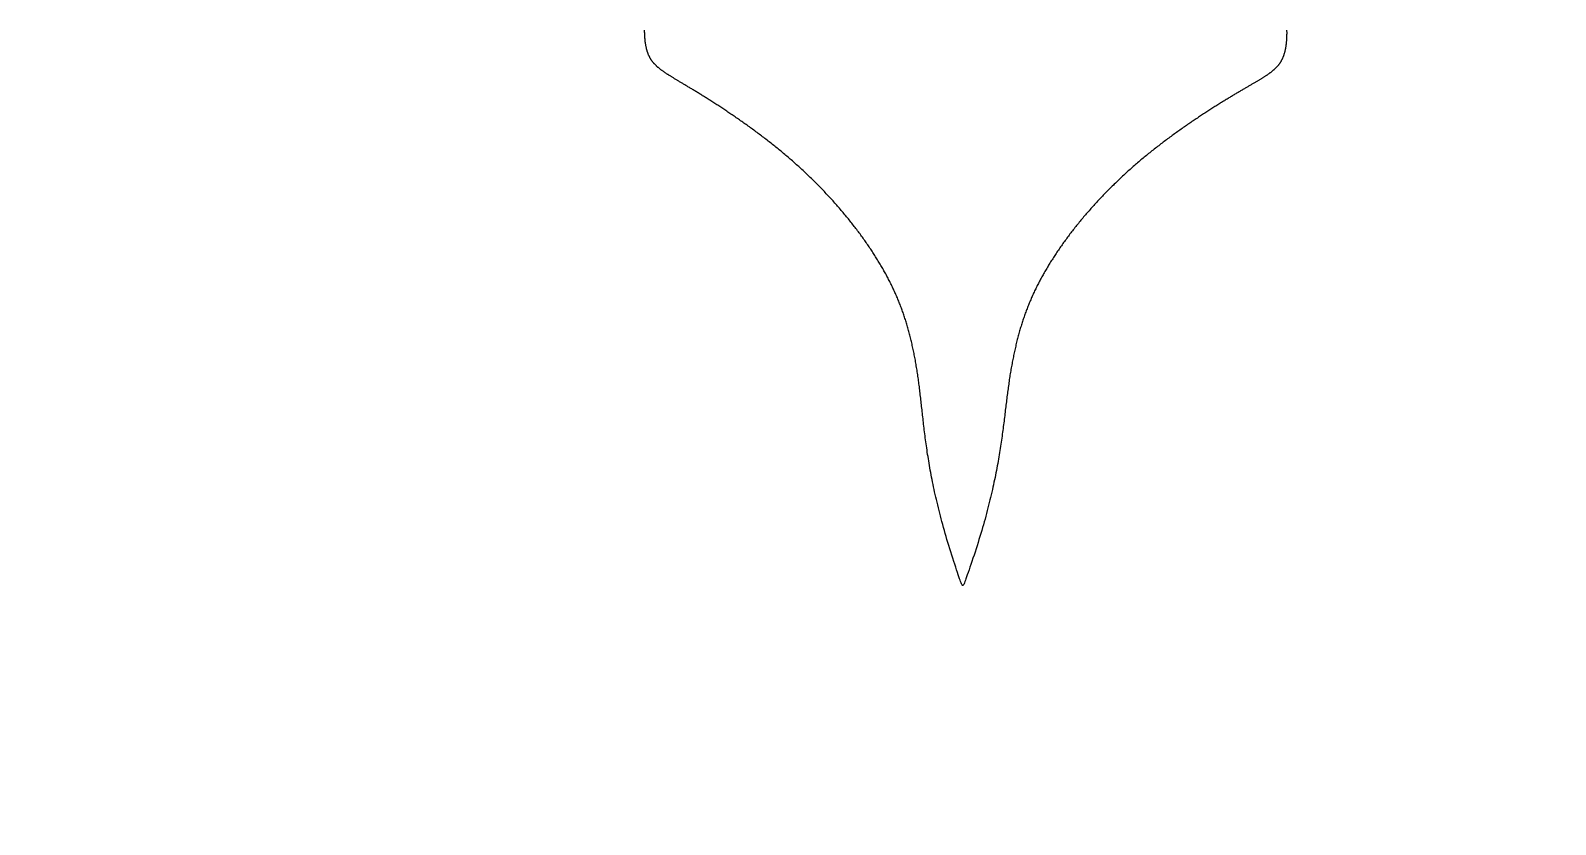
# Model space of a CAD drawing. Header units: feet. Extents: x 0 to 841, y 0 to 594.
# Drawn here: x 649.363 to 650.334, y 142.33 to 142.835 of the extents above; entities that cross this region are included whole.
import ezdxf

# ---------------------------------------------------------------- set-up
doc = ezdxf.new("R2010")
doc.units = ezdxf.units.FT
doc.header["$MEASUREMENT"] = 0
doc.layers.add('LOGO', color=7, linetype='Continuous')

# ---------------------------------------------------------------- blocks, each defined once
blk = doc.blocks.new('YOTA')
h = blk.add_hatch(color=1)
edge = h.paths.add_edge_path()
edge.add_arc((302.8865, 246.9749), 39.995, 0, 360)
edge = h.paths.add_edge_path(flags=16)
edge.add_arc((302.8865, 246.9749), 39.7003, 0, 360)
at = {"color": 2}
blk.add_lwpolyline([(303.7171, 280.8688), (303.7171, 280.8676), (303.7171, 280.8664), (303.7172, 280.8652), (303.7172, 280.8641), (303.7172, 280.8629), (303.7172, 280.8618), (303.7172, 280.8606), (303.7171, 280.8595), (303.7171, 280.8583), (303.7171, 280.8572), (303.7171, 280.8561), (303.717, 280.8549), (303.717, 280.8538), (303.717, 280.8527), (303.7169, 280.8516), (303.7168, 280.8505), (303.7168, 280.8494), (303.7167, 280.8483), (303.7166, 280.8472), (303.7165, 280.8461), (303.7164, 280.8451), (303.7163, 280.844), (303.7162, 280.8429), (303.7161, 280.8419), (303.716, 280.8408), (303.7159, 280.8398), (303.7158, 280.8388), (303.7156, 280.8377), (303.7155, 280.8367), (303.7153, 280.8357), (303.7152, 280.8347), (303.715, 280.8337), (303.7148, 280.8327), (303.7147, 280.8317), (303.7145, 280.8307), (303.7143, 280.8298), (303.7141, 280.8288), (303.7139, 280.8278), (303.7137, 280.8269), (303.7134, 280.826), (303.7132, 280.825), (303.713, 280.8241), (303.7127, 280.8232), (303.7125, 280.8223), (303.7122, 280.8214), (303.712, 280.8205), (303.7117, 280.8196), (303.7114, 280.8188), (303.7111, 280.8179), (303.7108, 280.817), (303.7105, 280.8162), (303.7102, 280.8154), (303.7099, 280.8145), (303.7096, 280.8137), (303.7093, 280.8129), (303.7089, 280.8121), (303.7086, 280.8113), (303.7082, 280.8105), (303.7079, 280.8098), (303.7075, 280.809), (303.7071, 280.8083), (303.7067, 280.8075), (303.7063, 280.8068), (303.7059, 280.806), (303.7055, 280.8053), (303.7051, 280.8046), (303.7047, 280.8039), (303.7042, 280.8032), (303.7038, 280.8025), (303.7033, 280.8018), (303.7029, 280.8011), (303.7024, 280.8004), (303.7019, 280.7998), (303.7014, 280.7991), (303.7009, 280.7984), (303.7004, 280.7978), (303.6999, 280.7971), (303.6993, 280.7965), (303.6988, 280.7958), (303.6982, 280.7952), (303.6977, 280.7946), (303.6971, 280.7939), (303.6965, 280.7933), (303.6959, 280.7927), (303.6953, 280.7921), (303.6947, 280.7914), (303.6941, 280.7908), (303.6934, 280.7902), (303.6928, 280.7896), (303.6921, 280.789), (303.6914, 280.7884), (303.6908, 280.7878), (303.6901, 280.7872), (303.6894, 280.7866), (303.6886, 280.786), (303.6879, 280.7854), (303.6872, 280.7848), (303.6864, 280.7842), (303.6857, 280.7836), (303.6849, 280.783), (303.6841, 280.7824), (303.6833, 280.7818), (303.6825, 280.7812), (303.6816, 280.7806), (303.6808, 280.78), (303.6799, 280.7794), (303.6791, 280.7788), (303.6782, 280.7782), (303.6773, 280.7776), (303.6764, 280.777), (303.6755, 280.7764), (303.6746, 280.7757), (303.6736, 280.7751), (303.6727, 280.7745), (303.6717, 280.7739), (303.6707, 280.7732), (303.6697, 280.7726), (303.6687, 280.772), (303.6677, 280.7713), (303.6666, 280.7707), (303.6656, 280.77), (303.6645, 280.7694), (303.6634, 280.7687), (303.6623, 280.768), (303.6612, 280.7674), (303.6601, 280.7667), (303.6589, 280.766), (303.6578, 280.7653), (303.6566, 280.7646), (303.6554, 280.7639), (303.6542, 280.7632), (303.653, 280.7625), (303.6517, 280.7617), (303.6505, 280.761), (303.6492, 280.7603), (303.6479, 280.7595), (303.6466, 280.7588), (303.6453, 280.758), (303.644, 280.7572), (303.6427, 280.7564), (303.6413, 280.7556), (303.6399, 280.7548), (303.6385, 280.754), (303.6371, 280.7532), (303.6357, 280.7524), (303.6342, 280.7515), (303.6328, 280.7507), (303.6313, 280.7498), (303.6298, 280.7489), (303.6283, 280.748), (303.6267, 280.7471), (303.6252, 280.7462), (303.6236, 280.7453), (303.6221, 280.7444), (303.6205, 280.7434), (303.6188, 280.7425), (303.6172, 280.7415), (303.6156, 280.7405), (303.6139, 280.7395), (303.6122, 280.7385), (303.6105, 280.7375), (303.6088, 280.7365), (303.6071, 280.7355), (303.6053, 280.7344), (303.6035, 280.7333), (303.6018, 280.7323), (303.6, 280.7312), (303.5982, 280.7301), (303.5963, 280.729), (303.5945, 280.7278), (303.5927, 280.7267), (303.5908, 280.7256), (303.5889, 280.7244), (303.587, 280.7232), (303.5851, 280.722), (303.5832, 280.7209), (303.5813, 280.7197), (303.5793, 280.7184), (303.5773, 280.7172), (303.5754, 280.716), (303.5734, 280.7147), (303.5714, 280.7135), (303.5694, 280.7122), (303.5674, 280.7109), (303.5654, 280.7096), (303.5633, 280.7083), (303.5613, 280.707), (303.5592, 280.7057), (303.5571, 280.7043), (303.5551, 280.703), (303.553, 280.7016), (303.5509, 280.7003), (303.5488, 280.6989), (303.5467, 280.6975), (303.5445, 280.6961), (303.5424, 280.6947), (303.5403, 280.6933), (303.5381, 280.6919), (303.536, 280.6904), (303.5338, 280.689), (303.5316, 280.6875), (303.5294, 280.6861), (303.5273, 280.6846), (303.5251, 280.6831), (303.5229, 280.6816), (303.5207, 280.6801), (303.5185, 280.6786), (303.5163, 280.6771), (303.514, 280.6755), (303.5118, 280.674), (303.5096, 280.6724), (303.5074, 280.6709), (303.5051, 280.6693), (303.5029, 280.6677), (303.5006, 280.6661), (303.4984, 280.6645), (303.4961, 280.6629), (303.4939, 280.6613), (303.4916, 280.6597), (303.4894, 280.6581), (303.4871, 280.6564), (303.4848, 280.6548), (303.4826, 280.6531), (303.4803, 280.6514), (303.478, 280.6498), (303.4757, 280.6481), (303.4735, 280.6464), (303.4712, 280.6447), (303.4689, 280.643), (303.4667, 280.6413), (303.4644, 280.6395), (303.4621, 280.6378), (303.4598, 280.6361), (303.4576, 280.6343), (303.4553, 280.6326), (303.453, 280.6308), (303.4508, 280.629), (303.4485, 280.6272), (303.4462, 280.6254), (303.444, 280.6237), (303.4417, 280.6219), (303.4394, 280.62), (303.4372, 280.6182), (303.4349, 280.6164), (303.4327, 280.6146), (303.4304, 280.6127), (303.4282, 280.6109), (303.426, 280.609), (303.4237, 280.6072), (303.4215, 280.6053), (303.4193, 280.6034), (303.417, 280.6015), (303.4148, 280.5997), (303.4126, 280.5978), (303.4104, 280.5959), (303.4082, 280.5939), (303.406, 280.592), (303.4038, 280.5901), (303.4017, 280.5882), (303.3995, 280.5863), (303.3973, 280.5843), (303.3952, 280.5824), (303.393, 280.5804), (303.3908, 280.5785), (303.3887, 280.5765), (303.3866, 280.5745), (303.3844, 280.5725), (303.3823, 280.5706), (303.3802, 280.5686), (303.3781, 280.5666), (303.376, 280.5646), (303.3739, 280.5626), (303.3718, 280.5606), (303.3697, 280.5586), (303.3676, 280.5565), (303.3656, 280.5545), (303.3635, 280.5525), (303.3615, 280.5505), (303.3594, 280.5484), (303.3574, 280.5464), (303.3553, 280.5443), (303.3533, 280.5423), (303.3513, 280.5402), (303.3493, 280.5382), (303.3473, 280.5361), (303.3453, 280.534), (303.3433, 280.532), (303.3413, 280.5299), (303.3394, 280.5278), (303.3374, 280.5257), (303.3355, 280.5236), (303.3335, 280.5215), (303.3316, 280.5194), (303.3296, 280.5173), (303.3277, 280.5152), (303.3258, 280.5131), (303.3239, 280.511), (303.322, 280.5089), (303.3201, 280.5068), (303.3183, 280.5046), (303.3164, 280.5025), (303.3145, 280.5004), (303.3127, 280.4983), (303.3108, 280.4961), (303.309, 280.494), (303.3072, 280.4919), (303.3054, 280.4897), (303.3036, 280.4876), (303.3018, 280.4854), (303.3, 280.4833), (303.2982, 280.4811), (303.2965, 280.479), (303.2947, 280.4768), (303.293, 280.4747), (303.2912, 280.4725), (303.2895, 280.4703), (303.2878, 280.4682), (303.2861, 280.466), (303.2844, 280.4639), (303.2827, 280.4617), (303.281, 280.4595), (303.2793, 280.4573), (303.2777, 280.4552), (303.276, 280.453), (303.2744, 280.4508), (303.2728, 280.4487), (303.2712, 280.4465), (303.2696, 280.4443), (303.268, 280.4421), (303.2664, 280.4399), (303.2648, 280.4378), (303.2632, 280.4356), (303.2617, 280.4334), (303.2602, 280.4312), (303.2586, 280.429), (303.2571, 280.4269), (303.2556, 280.4247), (303.2541, 280.4225), (303.2526, 280.4203), (303.2512, 280.4181), (303.2497, 280.4159), (303.2482, 280.4138), (303.2468, 280.4116), (303.2454, 280.4094), (303.244, 280.4072), (303.2426, 280.405), (303.2412, 280.4029), (303.2398, 280.4007), (303.2384, 280.3985), (303.2371, 280.3963), (303.2357, 280.3941), (303.2344, 280.392), (303.2331, 280.3898), (303.2318, 280.3876), (303.2305, 280.3854), (303.2292, 280.3833), (303.2279, 280.3811), (303.2267, 280.3789), (303.2254, 280.3767), (303.2242, 280.3746), (303.223, 280.3724), (303.2217, 280.3702), (303.2205, 280.368), (303.2194, 280.3659), (303.2182, 280.3637), (303.217, 280.3615), (303.2159, 280.3593), (303.2147, 280.3571), (303.2136, 280.355), (303.2125, 280.3528), (303.2114, 280.3506), (303.2103, 280.3484), (303.2092, 280.3462), (303.2081, 280.344), (303.207, 280.3418), (303.206, 280.3396), (303.2049, 280.3374), (303.2039, 280.3352), (303.2029, 280.333), (303.2019, 280.3308), (303.2009, 280.3285), (303.1999, 280.3263), (303.1989, 280.3241), (303.198, 280.3218), (303.197, 280.3196), (303.1961, 280.3173), (303.1951, 280.3151), (303.1942, 280.3128), (303.1933, 280.3106), (303.1924, 280.3083), (303.1915, 280.306), (303.1906, 280.3037), (303.1897, 280.3014), (303.1888, 280.2991), (303.188, 280.2968), (303.1871, 280.2945), (303.1863, 280.2921), (303.1855, 280.2898), (303.1846, 280.2875), (303.1838, 280.2851), (303.183, 280.2827), (303.1822, 280.2804), (303.1814, 280.278), (303.1807, 280.2756), (303.1799, 280.2732), (303.1791, 280.2708), (303.1784, 280.2683), (303.1776, 280.2659), (303.1769, 280.2635), (303.1762, 280.261), (303.1755, 280.2585), (303.1748, 280.256), (303.1741, 280.2536), (303.1734, 280.251), (303.1727, 280.2485), (303.172, 280.246), (303.1713, 280.2434), (303.1707, 280.2409), (303.17, 280.2383), (303.1694, 280.2357), (303.1688, 280.2331), (303.1681, 280.2305), (303.1675, 280.2279), (303.1669, 280.2252), (303.1663, 280.2226), (303.1657, 280.2199), (303.1651, 280.2172), (303.1645, 280.2145), (303.1639, 280.2118), (303.1634, 280.209), (303.1628, 280.2063), (303.1622, 280.2035), (303.1617, 280.2007), (303.1611, 280.1979), (303.1606, 280.1951), (303.1601, 280.1923), (303.1595, 280.1894), (303.159, 280.1865), (303.1585, 280.1836), (303.158, 280.1807), (303.1575, 280.1778), (303.157, 280.1748), (303.1565, 280.1719), (303.156, 280.1689), (303.1556, 280.1659), (303.1551, 280.1629), (303.1546, 280.1598), (303.1542, 280.1567), (303.1537, 280.1536), (303.1533, 280.1505), (303.1528, 280.1474), (303.1524, 280.1442), (303.152, 280.1411), (303.1515, 280.1379), (303.1511, 280.1347), (303.1507, 280.1314), (303.1503, 280.1281), (303.1498, 280.1248), (303.1494, 280.1215), (303.149, 280.1182), (303.1486, 280.1148), (303.1482, 280.1114), (303.1478, 280.108), (303.1473, 280.1046), (303.1469, 280.1011), (303.1465, 280.0976), (303.1461, 280.094), (303.1456, 280.0905), (303.1452, 280.0869), (303.1448, 280.0833), (303.1443, 280.0796), (303.1439, 280.0759), (303.1434, 280.0722), (303.1429, 280.0684), (303.1424, 280.0646), (303.1419, 280.0608), (303.1414, 280.0569), (303.1409, 280.053), (303.1404, 280.0491), (303.1398, 280.0451), (303.1393, 280.0411), (303.1387, 280.0371), (303.1381, 280.033), (303.1375, 280.0288), (303.1368, 280.0247), (303.1362, 280.0204), (303.1355, 280.0162), (303.1348, 280.0119), (303.1341, 280.0075), (303.1334, 280.0031), (303.1326, 279.9987), (303.1318, 279.9942), (303.131, 279.9897), (303.1302, 279.9851), (303.1293, 279.9805), (303.1284, 279.9758), (303.1275, 279.9711), (303.1266, 279.9664), (303.1256, 279.9615), (303.1246, 279.9567), (303.1235, 279.9517), (303.1225, 279.9468), (303.1214, 279.9418), (303.1202, 279.9367), (303.1191, 279.9315), (303.1179, 279.9264), (303.1166, 279.9211), (303.1153, 279.9158), (303.114, 279.9105), (303.1127, 279.905), (303.1113, 279.8996), (303.1098, 279.8941), (303.1084, 279.8885), (303.1069, 279.8828), (303.1053, 279.8771), (303.1037, 279.8713), (303.102, 279.8655), (303.1004, 279.8596), (303.0986, 279.8537), (303.0968, 279.8476), (303.095, 279.8416), (303.0931, 279.8354), (303.0912, 279.8292), (303.0892, 279.8229), (303.0872, 279.8166), (303.0851, 279.8102), (303.083, 279.8037), (303.0809, 279.7974), (303.0788, 279.7912), (303.0767, 279.7851), (303.0748, 279.7793), (303.0729, 279.7738), (303.0711, 279.7686), (303.0694, 279.7639), (303.068, 279.7596), (303.0667, 279.7559), (303.0655, 279.7528), (303.0645, 279.7501), (303.0637, 279.7478), (303.0629, 279.746), (303.0622, 279.7446), (303.0616, 279.7436), (303.0611, 279.7429), (303.0606, 279.7424), (303.0601, 279.7423), (303.0597, 279.7425), (303.0592, 279.7429), (303.0587, 279.7436), (303.0581, 279.7446), (303.0574, 279.746), (303.0567, 279.7479), (303.0559, 279.7501), (303.0549, 279.7528), (303.0538, 279.756), (303.0525, 279.7597), (303.0511, 279.764), (303.0495, 279.7687), (303.0478, 279.7739), (303.0459, 279.7794), (303.044, 279.7853), (303.042, 279.7913), (303.04, 279.7976), (303.038, 279.804), (303.0359, 279.8104), (303.0339, 279.8168), (303.0319, 279.8232), (303.03, 279.8295), (303.0282, 279.8358), (303.0264, 279.8419), (303.0246, 279.848), (303.0229, 279.8541), (303.0212, 279.86), (303.0196, 279.8659), (303.018, 279.8718), (303.0164, 279.8776), (303.0149, 279.8833), (303.0135, 279.889), (303.0121, 279.8946), (303.0107, 279.9001), (303.0093, 279.9056), (303.0081, 279.911), (303.0068, 279.9164), (303.0056, 279.9217), (303.0044, 279.927), (303.0032, 279.9322), (303.0021, 279.9373), (303.001, 279.9424), (303, 279.9474), (302.999, 279.9524), (302.998, 279.9573), (302.997, 279.9622), (302.9961, 279.967), (302.9952, 279.9718), (302.9943, 279.9765), (302.9935, 279.9812), (302.9927, 279.9859), (302.9919, 279.9904), (302.9911, 279.995), (302.9904, 279.9995), (302.9897, 280.0039), (302.989, 280.0083), (302.9883, 280.0127), (302.9877, 280.017), (302.9871, 280.0212), (302.9865, 280.0255), (302.9859, 280.0296), (302.9853, 280.0338), (302.9847, 280.0379), (302.9842, 280.0419), (302.9837, 280.046), (302.9832, 280.0499), (302.9827, 280.0539), (302.9822, 280.0578), (302.9817, 280.0617), (302.9813, 280.0655), (302.9808, 280.0693), (302.9804, 280.073), (302.98, 280.0768), (302.9796, 280.0805), (302.9791, 280.0841), (302.9787, 280.0878), (302.9783, 280.0914), (302.978, 280.0949), (302.9776, 280.0985), (302.9772, 280.102), (302.9768, 280.1055), (302.9764, 280.1089), (302.976, 280.1123), (302.9757, 280.1157), (302.9753, 280.1191), (302.9749, 280.1225), (302.9745, 280.1258), (302.9741, 280.1291), (302.9738, 280.1323), (302.9734, 280.1356), (302.973, 280.1388), (302.9726, 280.142), (302.9722, 280.1452), (302.9718, 280.1484), (302.9714, 280.1515), (302.9709, 280.1546), (302.9705, 280.1577), (302.9701, 280.1608), (302.9697, 280.1638), (302.9692, 280.1669), (302.9688, 280.1699), (302.9683, 280.1729), (302.9679, 280.1758), (302.9674, 280.1788), (302.9669, 280.1817), (302.9665, 280.1847), (302.966, 280.1876), (302.9655, 280.1904), (302.965, 280.1933), (302.9645, 280.1961), (302.964, 280.199), (302.9635, 280.2018), (302.963, 280.2046), (302.9624, 280.2074), (302.9619, 280.2101), (302.9614, 280.2129), (302.9608, 280.2156), (302.9602, 280.2183), (302.9597, 280.221), (302.9591, 280.2237), (302.9585, 280.2263), (302.9579, 280.229), (302.9574, 280.2316), (302.9568, 280.2342), (302.9561, 280.2369), (302.9555, 280.2394), (302.9549, 280.242), (302.9543, 280.2446), (302.9536, 280.2471), (302.953, 280.2497), (302.9523, 280.2522), (302.9517, 280.2547), (302.951, 280.2572), (302.9503, 280.2597), (302.9496, 280.2622), (302.9489, 280.2647), (302.9482, 280.2671), (302.9475, 280.2696), (302.9468, 280.272), (302.946, 280.2744), (302.9453, 280.2768), (302.9445, 280.2792), (302.9438, 280.2816), (302.943, 280.284), (302.9422, 280.2864), (302.9414, 280.2888), (302.9406, 280.2911), (302.9398, 280.2935), (302.939, 280.2958), (302.9382, 280.2981), (302.9374, 280.3004), (302.9365, 280.3028), (302.9357, 280.3051), (302.9348, 280.3074), (302.9339, 280.3097), (302.9331, 280.3119), (302.9322, 280.3142), (302.9313, 280.3165), (302.9303, 280.3188), (302.9294, 280.321), (302.9285, 280.3233), (302.9275, 280.3255), (302.9266, 280.3278), (302.9256, 280.33), (302.9247, 280.3322), (302.9237, 280.3345), (302.9227, 280.3367), (302.9217, 280.3389), (302.9206, 280.3411), (302.9196, 280.3433), (302.9186, 280.3455), (302.9175, 280.3477), (302.9165, 280.35), (302.9154, 280.3522), (302.9143, 280.3544), (302.9132, 280.3565), (302.9121, 280.3587), (302.911, 280.3609), (302.9099, 280.3631), (302.9087, 280.3653), (302.9076, 280.3675), (302.9064, 280.3697), (302.9052, 280.3719), (302.904, 280.3741), (302.9028, 280.3763), (302.9016, 280.3784), (302.9004, 280.3806), (302.8992, 280.3828), (302.8979, 280.385), (302.8966, 280.3872), (302.8954, 280.3894), (302.8941, 280.3916), (302.8928, 280.3938), (302.8915, 280.396), (302.8902, 280.3982), (302.8888, 280.4003), (302.8875, 280.4025), (302.8861, 280.4047), (302.8848, 280.4069), (302.8834, 280.4091), (302.882, 280.4113), (302.8806, 280.4135), (302.8792, 280.4157), (302.8777, 280.4179), (302.8763, 280.4201), (302.8749, 280.4223), (302.8734, 280.4245), (302.8719, 280.4267), (302.8704, 280.4289), (302.869, 280.4311), (302.8674, 280.4333), (302.8659, 280.4355), (302.8644, 280.4377), (302.8629, 280.4399), (302.8613, 280.4421), (302.8598, 280.4443), (302.8582, 280.4465), (302.8566, 280.4487), (302.855, 280.4509), (302.8534, 280.4531), (302.8518, 280.4553), (302.8502, 280.4574), (302.8485, 280.4596), (302.8469, 280.4618), (302.8452, 280.464), (302.8436, 280.4662), (302.8419, 280.4684), (302.8402, 280.4706), (302.8385, 280.4727), (302.8368, 280.4749), (302.8351, 280.4771), (302.8334, 280.4793), (302.8317, 280.4814), (302.8299, 280.4836), (302.8282, 280.4858), (302.8264, 280.488), (302.8246, 280.4901), (302.8228, 280.4923), (302.8211, 280.4944), (302.8193, 280.4966), (302.8175, 280.4988), (302.8156, 280.5009), (302.8138, 280.5031), (302.812, 280.5052), (302.8101, 280.5073), (302.8083, 280.5095), (302.8064, 280.5116), (302.8045, 280.5138), (302.8027, 280.5159), (302.8008, 280.518), (302.7989, 280.5201), (302.797, 280.5223), (302.7951, 280.5244), (302.7931, 280.5265), (302.7912, 280.5286), (302.7893, 280.5307), (302.7873, 280.5328), (302.7854, 280.5349), (302.7834, 280.537), (302.7814, 280.5391), (302.7795, 280.5412), (302.7775, 280.5433), (302.7755, 280.5453), (302.7735, 280.5474), (302.7715, 280.5495), (302.7695, 280.5515), (302.7674, 280.5536), (302.7654, 280.5557), (302.7634, 280.5577), (302.7613, 280.5598), (302.7593, 280.5618), (302.7572, 280.5638), (302.7551, 280.5659), (302.7531, 280.5679), (302.751, 280.5699), (302.7489, 280.5719), (302.7468, 280.5739), (302.7447, 280.5759), (302.7426, 280.5779), (302.7405, 280.5799), (302.7383, 280.5819), (302.7362, 280.5839), (302.7341, 280.5859), (302.7319, 280.5878), (302.7298, 280.5898), (302.7276, 280.5918), (302.7255, 280.5937), (302.7233, 280.5957), (302.7211, 280.5976), (302.7189, 280.5995), (302.7168, 280.6014), (302.7146, 280.6034), (302.7124, 280.6053), (302.7102, 280.6072), (302.708, 280.6091), (302.7058, 280.611), (302.7035, 280.6129), (302.7013, 280.6147), (302.6991, 280.6166), (302.6969, 280.6185), (302.6947, 280.6203), (302.6924, 280.6222), (302.6902, 280.624), (302.6879, 280.6258), (302.6857, 280.6277), (302.6835, 280.6295), (302.6812, 280.6313), (302.679, 280.6331), (302.6767, 280.6349), (302.6745, 280.6367), (302.6722, 280.6385), (302.67, 280.6402), (302.6677, 280.642), (302.6654, 280.6438), (302.6632, 280.6455), (302.6609, 280.6473), (302.6587, 280.649), (302.6564, 280.6507), (302.6542, 280.6524), (302.6519, 280.6541), (302.6497, 280.6558), (302.6474, 280.6575), (302.6452, 280.6592), (302.6429, 280.6609), (302.6407, 280.6626), (302.6384, 280.6642), (302.6362, 280.6659), (302.634, 280.6675), (302.6317, 280.6691), (302.6295, 280.6708), (302.6273, 280.6724), (302.625, 280.674), (302.6228, 280.6756), (302.6206, 280.6771), (302.6184, 280.6787), (302.6162, 280.6803), (302.614, 280.6818), (302.6118, 280.6834), (302.6096, 280.6849), (302.6074, 280.6865), (302.6052, 280.688), (302.603, 280.6895), (302.6009, 280.691), (302.5987, 280.6925), (302.5966, 280.694), (302.5944, 280.6954), (302.5923, 280.6969), (302.5901, 280.6983), (302.588, 280.6998), (302.5859, 280.7012), (302.5838, 280.7026), (302.5817, 280.704), (302.5796, 280.7054), (302.5775, 280.7068), (302.5754, 280.7082), (302.5734, 280.7096), (302.5713, 280.7109), (302.5693, 280.7123), (302.5672, 280.7136), (302.5652, 280.7149), (302.5632, 280.7162), (302.5612, 280.7175), (302.5592, 280.7188), (302.5572, 280.7201), (302.5553, 280.7214), (302.5533, 280.7226), (302.5514, 280.7239), (302.5494, 280.7251), (302.5475, 280.7263), (302.5456, 280.7276), (302.5437, 280.7288), (302.5418, 280.7299), (302.54, 280.7311), (302.5381, 280.7323), (302.5363, 280.7334), (302.5344, 280.7346), (302.5326, 280.7357), (302.5308, 280.7368), (302.529, 280.7379), (302.5273, 280.739), (302.5255, 280.7401), (302.5238, 280.7412), (302.5221, 280.7423), (302.5204, 280.7433), (302.5187, 280.7443), (302.517, 280.7454), (302.5154, 280.7464), (302.5137, 280.7474), (302.5121, 280.7484), (302.5105, 280.7493), (302.5089, 280.7503), (302.5073, 280.7512), (302.5058, 280.7522), (302.5042, 280.7531), (302.5027, 280.754), (302.5012, 280.7549), (302.4997, 280.7558), (302.4982, 280.7567), (302.4968, 280.7576), (302.4954, 280.7584), (302.4939, 280.7593), (302.4925, 280.7601), (302.4911, 280.7609), (302.4898, 280.7617), (302.4884, 280.7626), (302.4871, 280.7634), (302.4858, 280.7641), (302.4845, 280.7649), (302.4832, 280.7657), (302.4819, 280.7665), (302.4806, 280.7672), (302.4794, 280.768), (302.4782, 280.7687), (302.477, 280.7694), (302.4758, 280.7702), (302.4746, 280.7709), (302.4734, 280.7716), (302.4723, 280.7723), (302.4711, 280.773), (302.47, 280.7737), (302.4689, 280.7744), (302.4678, 280.775), (302.4667, 280.7757), (302.4657, 280.7764), (302.4646, 280.777), (302.4636, 280.7777), (302.4626, 280.7784), (302.4615, 280.779), (302.4606, 280.7797), (302.4596, 280.7803), (302.4586, 280.7809), (302.4577, 280.7816), (302.4567, 280.7822), (302.4558, 280.7828), (302.4549, 280.7834), (302.454, 280.7841), (302.4531, 280.7847), (302.4522, 280.7853), (302.4514, 280.7859), (302.4505, 280.7865), (302.4497, 280.7871), (302.4489, 280.7877), (302.4481, 280.7884), (302.4473, 280.789), (302.4465, 280.7896), (302.4457, 280.7902), (302.445, 280.7908), (302.4442, 280.7914), (302.4435, 280.792), (302.4428, 280.7926), (302.442, 280.7932), (302.4413, 280.7938), (302.4407, 280.7944), (302.44, 280.795), (302.4393, 280.7956), (302.4387, 280.7963), (302.438, 280.7969), (302.4374, 280.7975), (302.4368, 280.7981), (302.4362, 280.7987), (302.4356, 280.7994), (302.435, 280.8), (302.4344, 280.8006), (302.4338, 280.8013), (302.4333, 280.8019), (302.4327, 280.8025), (302.4322, 280.8032), (302.4316, 280.8038), (302.4311, 280.8045), (302.4306, 280.8052), (302.4301, 280.8058), (302.4296, 280.8065), (302.4292, 280.8072), (302.4287, 280.8079), (302.4282, 280.8085), (302.4278, 280.8092), (302.4273, 280.8099), (302.4269, 280.8107), (302.4265, 280.8114), (302.4261, 280.8121), (302.4257, 280.8128), (302.4253, 280.8136), (302.4249, 280.8143), (302.4245, 280.8151), (302.4241, 280.8158), (302.4238, 280.8166), (302.4234, 280.8174), (302.4231, 280.8181), (302.4227, 280.8189), (302.4224, 280.8197), (302.4221, 280.8205), (302.4218, 280.8214), (302.4215, 280.8222), (302.4212, 280.823), (302.4209, 280.8239), (302.4206, 280.8247), (302.4203, 280.8256), (302.42, 280.8265), (302.4198, 280.8274), (302.4195, 280.8283), (302.4193, 280.8291), (302.419, 280.8301), (302.4188, 280.831), (302.4186, 280.8319), (302.4184, 280.8328), (302.4182, 280.8338), (302.418, 280.8347), (302.4178, 280.8357), (302.4176, 280.8366), (302.4174, 280.8376), (302.4172, 280.8386), (302.4171, 280.8396), (302.4169, 280.8406), (302.4167, 280.8416), (302.4166, 280.8426), (302.4165, 280.8436), (302.4163, 280.8446), (302.4162, 280.8456), (302.4161, 280.8467), (302.416, 280.8477), (302.4159, 280.8488), (302.4158, 280.8498), (302.4157, 280.8509), (302.4156, 280.852), (302.4155, 280.853), (302.4154, 280.8541), (302.4154, 280.8552), (302.4153, 280.8563), (302.4152, 280.8574), (302.4152, 280.8585), (302.4152, 280.8596), (302.4151, 280.8607), (302.4151, 280.8618), (302.4151, 280.863), (302.415, 280.8641), (302.415, 280.8652), (302.415, 280.8664), (302.415, 280.8675), (302.415, 280.8687)], dxfattribs=at)
at = {"color": 1}
for centre, radius in [((302.8815, 246.9749), 40.0001), ((302.8815, 246.9749), 40), ((302.8865, 246.9749), 39.995)]:
    blk.add_circle(centre, radius, dxfattribs=at)
at = {"color": 2}
for radius in [39.7003, 38.793]:
    blk.add_circle((302.8865, 246.9749), radius, dxfattribs=at)
for radius, start, end in [(35.3718, 90.08922, 148.92134), (35.3718, 29.81402, 89.30347), (34.4645, 91.78095, 147.27066)]:
    blk.add_arc((302.8865, 246.9749), radius, start, end, dxfattribs=at)

msp = doc.modelspace()

# ---------------------------------------------------------------- linework, layer by layer
at = {"layer": 'LOGO', "color": 1}
msp.add_circle((649.91377, 132.2024), 12.55485, dxfattribs=at)

# ---------------------------------------------------------------- block references
at = {"layer": 'LOGO', "xscale": 0.3139103563735262, "yscale": 0.3139103563735262, "zscale": 0.3139103563735262}
msp.add_blockref('YOTA', (554.82251, 54.66802), dxfattribs=at)

doc.saveas('drawing.dxf')
